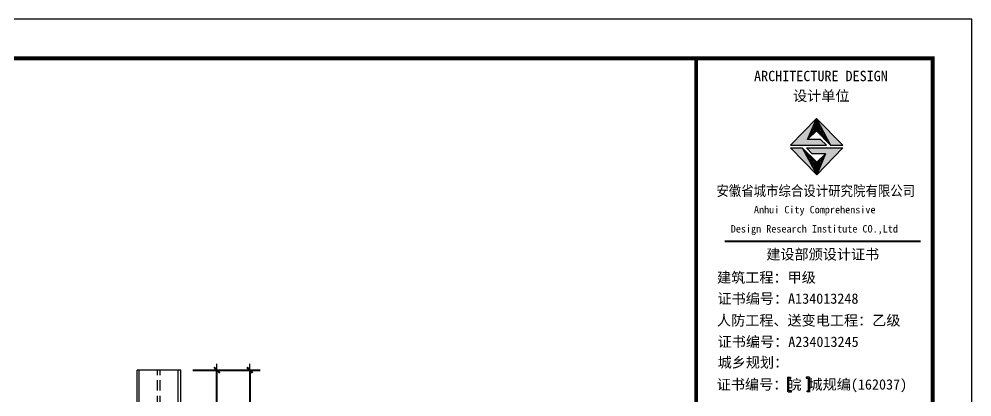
# Model space of a CAD drawing. Extents: x 69728788 to 150676229, y 15322671 to 43663798.
# Drawn here: x 75297317 to 75325164, y 19786652 to 19797703 of the extents above; entities that cross this region are included whole.
import ezdxf

# ---------------------------------------------------------------- set-up
doc = ezdxf.new("R2010")
doc.units = 0
doc.header["$LTSCALE"] = 1000
doc.header["$MEASUREMENT"] = 0
doc.linetypes.add('HIDDEN', pattern=[0.375, 0.25, -0.125])
doc.layers.get('0').update_dxf_attribs({"linetype": 'CONTINUOUS'})
doc.layers.get('DEFPOINTS').update_dxf_attribs({"linetype": 'CONTINUOUS'})
for name, color, linetype in [('AXIS', 3, 'CONTINUOUS'), ('PUB_TITLE', 4, 'CONTINUOUS'), ('图框', 253, 'CONTINUOUS'), ('水平支撑', 4, 'CONTINUOUS')]:
    doc.layers.add(name, color=color, linetype=linetype)
doc.layers.add('次梁箍筋', color=1, linetype='CONTINUOUS', lineweight=40)
doc.styles.add('DIM_FONT', font='SIMPLEX.shx', dxfattribs={"width": 0.8})
doc.styles.add('黑体', font='simhei.ttf', dxfattribs={"width": 0.6, "height": 4.3})
doc.dimstyles.new('DIMN0.2', dxfattribs={"dimtxt": 350, "dimasz": 1, "dimexe": 250, "dimexo": 300, "dimgap": 150, "dimtad": 1, "dimdec": 0, "dimlfac": 0.2, "dimzin": 0, "dimdsep": 46, "dimtxsty": 'DIM_FONT', "dimblk": '_DIMX', "dimcen": 0.09, "dimclrt": 7, "dimadec": 0, "dimazin": 0, "dimtfac": 1, "dimtdec": 0, "dimtix": 1, "dimtmove": 2, "dimatfit": 3, "dimldrblk": '_DIMX', "dimfxl": 1, "dimtolj": 1, "dimtzin": 0, "dimarcsym": 0})

# ---------------------------------------------------------------- blocks, each defined once
blk = doc.blocks.new('_DIMX')
blk.add_line((-150, 0), (150, 0))
at = {"const_width": 50}
blk.add_lwpolyline([(-70, -70), (70, 70)], dxfattribs=at)
blk = doc.blocks.new('*D1610')
at = {"layer": 'AXIS', "color": 0, "lineweight": -2}
for p, q in [((76387238, 21151929), (76388201, 21151929)), ((76387951, 21151928), (76387951, 21140930)), ((76387238, 21140929), (76388201, 21140929))]:
    blk.add_line(p, q, dxfattribs=at)
at = {"layer": 'DEFPOINTS', "color": 0}
for p in [(76386938, 21151929), (76386938, 21140929), (76387951, 21140929)]:
    blk.add_point(p, dxfattribs=at)
at = {"layer": 'AXIS', "color": 0, "lineweight": -2}
for p, rotation in [((76387951, 21151929), 90), ((76387951, 21140929), 270)]:
    blk.add_blockref('_DIMX', p, dxfattribs=dict(at, rotation=rotation))
at = {"layer": 'AXIS', "color": 7, "insert": (76387626, 21146429), "char_height": 350, "attachment_point": 5, "rotation": 90, "style": 'DIM_FONT'}
blk.add_mtext('\\A1;3700', dxfattribs=at)
blk = doc.blocks.new('11')
at = {"layer": 'AXIS', "linetype": 'HIDDEN'}
for p, q in [((76385704, 21140929.4), (76385704, 21151929.4)), ((76385771, 21140929.4), (76385771, 21151929.4))]:
    blk.add_line(p, q, dxfattribs=at)
at = {"layer": '水平支撑'}
for p, q in [((76386267.5, 21151929.4), (76385207.5, 21151929.4)), ((76385207.5, 21140929.4), (76385207.5, 21151929.4)), ((76386267.5, 21151929.4), (76385207.5, 21151929.4)), ((76385260.1, 21140929.4), (76385260.1, 21151929.4)), ((76386204.4, 21140929.4), (76386204.4, 21151929.4)), ((76386267.5, 21140929.4), (76386267.5, 21151929.4))]:
    blk.add_line(p, q, dxfattribs=at)
at = {"layer": 'AXIS'}
blk.add_linear_dim(base=(76387149.5, 21151929.4), p1=(76386267.5, 21142554.4), p2=(76386267.5, 21151929.4), angle=90, text='75+H', dimstyle='DIMN0.2', dxfattribs=at).render()
dim = blk.add_linear_dim(base=(76387951.1, 21140929.4), p1=(76386937.9, 21151929.4), p2=(76386937.9, 21140929.4), angle=90, text='3700', dimstyle='DIMN0.2', dxfattribs=at)
dim.commit()
dim.dimension.update_dxf_attribs({"geometry": '*D1610', "text_midpoint": (76387626.1, 21146429.4)})

msp = doc.modelspace()

# ---------------------------------------------------------------- hatches: boundary and pattern name
at = {"layer": '图框'}
for color, points in [(1, [(75320359, 19794183.7), (75320620.8, 19794791), (75319866, 19794015.2), (75320917, 19794015.2), (75320742.6, 19794183.7)]), (1, [(75321033.2, 19794011.9), (75321389, 19794011.9), (75320620.8, 19794791)]), (1, [(75320206.3, 19793937.1), (75319857.4, 19793937.1), (75320631, 19793151.2)]), (1, [(75320326.7, 19793939.4), (75320498.3, 19793759.3), (75320887.1, 19793759.3), (75320631, 19793151.2), (75321389.6, 19793939.4)]), (4, [(75319801.2, 19787202.5), (75319860.2, 19787202.5), (75319860.2, 19787232), (75319833, 19787232), (75319769.5, 19787232), (75319769.5, 19786803.7), (75319833, 19786803.7), (75319860.2, 19786803.7), (75319860.2, 19786833.2), (75319801.2, 19786833.2)]), (4, [(75320382, 19786833.2), (75320323, 19786833.2), (75320323, 19786803.7), (75320350.2, 19786803.7), (75320413.7, 19786803.7), (75320413.7, 19787232), (75320350.2, 19787232), (75320323, 19787232), (75320323, 19787202.5), (75320382, 19787202.5)])]:
    msp.add_hatch(color=color, dxfattribs=at).paths.add_polyline_path(points)
h = msp.add_hatch(dxfattribs=at)
h.set_pattern_fill('DOTS', color=256, scale=345, style=0)
h.set_pattern_definition([(360, (72699353.561, 20784998.264), (10.78125, 21.5625), [0, -21.5625])])
h.paths.add_polyline_path([(75320631, 19793151.2), (75320631, 19793513.4), (75320206.3, 19793937.1)])
h.paths.add_polyline_path([(75320887.1, 19793759.3), (75320631, 19793513.4), (75320631, 19793151.2)])
h.paths.add_polyline_path([(75320620.8, 19794791), (75320620.8, 19794433.8), (75321033.2, 19794011.9)])
h.paths.add_polyline_path([(75320620.8, 19794433.8), (75320620.8, 19794791), (75320359, 19794183.7)])

# ---------------------------------------------------------------- linework, layer by layer
at = {"layer": 'PUB_TITLE'}
msp.add_lwpolyline([(75107584.3, 19729392.8), (75325164.3, 19729392.8), (75325164.3, 19797702.8), (75107584.3, 19797702.8)], close=True, dxfattribs=at)
at = {"layer": 'PUB_TITLE', "const_width": 115}
msp.add_lwpolyline([(75110459.3, 19730542.8), (75324014.3, 19730542.8), (75324014.3, 19796552.8), (75110459.3, 19796552.8)], close=True, dxfattribs=at)
at = {"layer": '图框'}
for p, q in [((75320359, 19794183.7), (75320620.8, 19794791)), ((75320620.8, 19794791), (75321033.2, 19794011.9)), ((75320631, 19793151.2), (75319857.4, 19793937.1)), ((75319857.4, 19793937.1), (75320206.3, 19793937.1)), ((75320631, 19793151.2), (75319857.4, 19793937.1)), ((75319857.4, 19793937.1), (75320206.3, 19793937.1)), ((75319857.4, 19793937.1), (75320206.3, 19793937.1)), ((75320631, 19793513.4), (75320206.3, 19793937.1)), ((75320326.7, 19793939.4), (75321389.6, 19793939.4)), ((75320498.3, 19793759.3), (75320326.7, 19793939.4)), ((75321389.6, 19793939.4), (75320631, 19793151.2)), ((75320887.1, 19793759.3), (75320498.3, 19793759.3)), ((75320631, 19793513.4), (75320887.1, 19793759.3)), ((75320887.1, 19793759.3), (75320631, 19793151.2)), ((75320631, 19793151.2), (75320631, 19793513.4)), ((75320631, 19793151.2), (75320631, 19793513.4)), ((75320631, 19793151.2), (75320631, 19793513.4))]:
    msp.add_line(p, q, dxfattribs=at)
at = {"layer": '图框', "color": 1}
for p, q in [((75320631, 19793151.2), (75319857.4, 19793937.1)), ((75320206.3, 19793937.1), (75320631, 19793151.2))]:
    msp.add_line(p, q, dxfattribs=at)
at = {"layer": '图框', "color": 4}
for p, q in [((75319769.5, 19787232), (75319833, 19787232)), ((75319769.5, 19787232), (75319769.5, 19786803.7)), ((75319860.2, 19787202.5), (75319801.2, 19787202.5)), ((75319801.2, 19787202.5), (75319801.2, 19786833.2)), ((75319833, 19787232), (75319860.2, 19787232)), ((75319860.2, 19787232), (75319860.2, 19787202.5)), ((75320350.2, 19787232), (75320323, 19787232)), ((75320323, 19787232), (75320323, 19787202.5)), ((75320323, 19787202.5), (75320382, 19787202.5)), ((75320413.7, 19787232), (75320350.2, 19787232)), ((75320382, 19787202.5), (75320382, 19786833.2)), ((75320413.7, 19787232), (75320413.7, 19786803.7)), ((75319795.9, 19786803.7), (75319859.4, 19786803.7)), ((75319886.6, 19786833.2), (75319827.6, 19786833.2)), ((75319859.4, 19786803.7), (75319886.6, 19786803.7)), ((75319886.6, 19786803.7), (75319886.6, 19786833.2)), ((75320349.4, 19786803.7), (75320349.4, 19786833.2)), ((75320349.4, 19786833.2), (75320408.4, 19786833.2)), ((75320376.6, 19786803.7), (75320349.4, 19786803.7)), ((75320440.2, 19786803.7), (75320376.6, 19786803.7))]:
    msp.add_line(p, q, dxfattribs=at)
for points, const_width in [([(75324014.3, 19730542.8), (75317103.6, 19730542.8), (75317103.6, 19796552.8), (75324014.3, 19796552.8)], 113.4), ([(75317941.7, 19791198.4), (75323668.7, 19791198.4)], 57.3)]:
    msp.add_lwpolyline(points, dxfattribs=dict(at, const_width=const_width))
at = {"layer": '图框'}
for points in [[(75320742.6, 19794183.7), (75320359, 19794183.7), (75320620.8, 19794433.8), (75321033.2, 19794011.9), (75321389, 19794011.9), (75320620.8, 19794791), (75319866, 19794015.2), (75320917, 19794015.2), (75320742.6, 19794183.7)], [(75320620.8, 19794791), (75320620.8, 19794433.8)]]:
    msp.add_lwpolyline(points, dxfattribs=at)

# ---------------------------------------------------------------- block references
at = {"layer": '次梁箍筋', "xscale": 1.200000002980232, "yscale": 1.199999999254942, "zscale": 1.200000000011642}
msp.add_blockref('11', (-16361481.5, -5594877), dxfattribs=at)

# ---------------------------------------------------------------- texts
at = {"layer": '图框', "color": 4, "style": '黑体'}
for s, height, p in [('ARCHITECTURE DESIGN', 302.386, (75318796.1, 19795886.1)), ('设计单位', 302.39, (75319936.2, 19795307)), ('Anhui City Comprehensive ', 217.626, (75318793.1, 19792020.1)), (' Design Research Institute CO.,Ltd', 217.626, (75317968.1, 19791460)), ('建设部颁设计证书', 302.39, (75319155.5, 19790671)), (' 建筑工程：甲级', 302.39, (75317509.5, 19789993.4)), ('证书编号：A134013248', 302.386, (75317728.3, 19789377.2)), ('人防工程、送变电工程：乙级', 302.386, (75317712.4, 19788740.4)), ('证书编号：A234013245', 302.386, (75317733.8, 19788114.6)), ('城乡规划：', 302.39, (75317731.6, 19787510.5)), ('证书编号：皖 城规编(162037)', 302.386, (75317707.4, 19786866.4))]:
    msp.add_text(s, height=height, dxfattribs=at).set_placement(p)
at = {"layer": '图框', "color": 4, "style": '黑体', "width": 0.88}
msp.add_text('安徽省城市综合设计研究院有限公司', height=302.386, dxfattribs=at).set_placement((75317695.8, 19792528.3))

doc.saveas('drawing.dxf')
